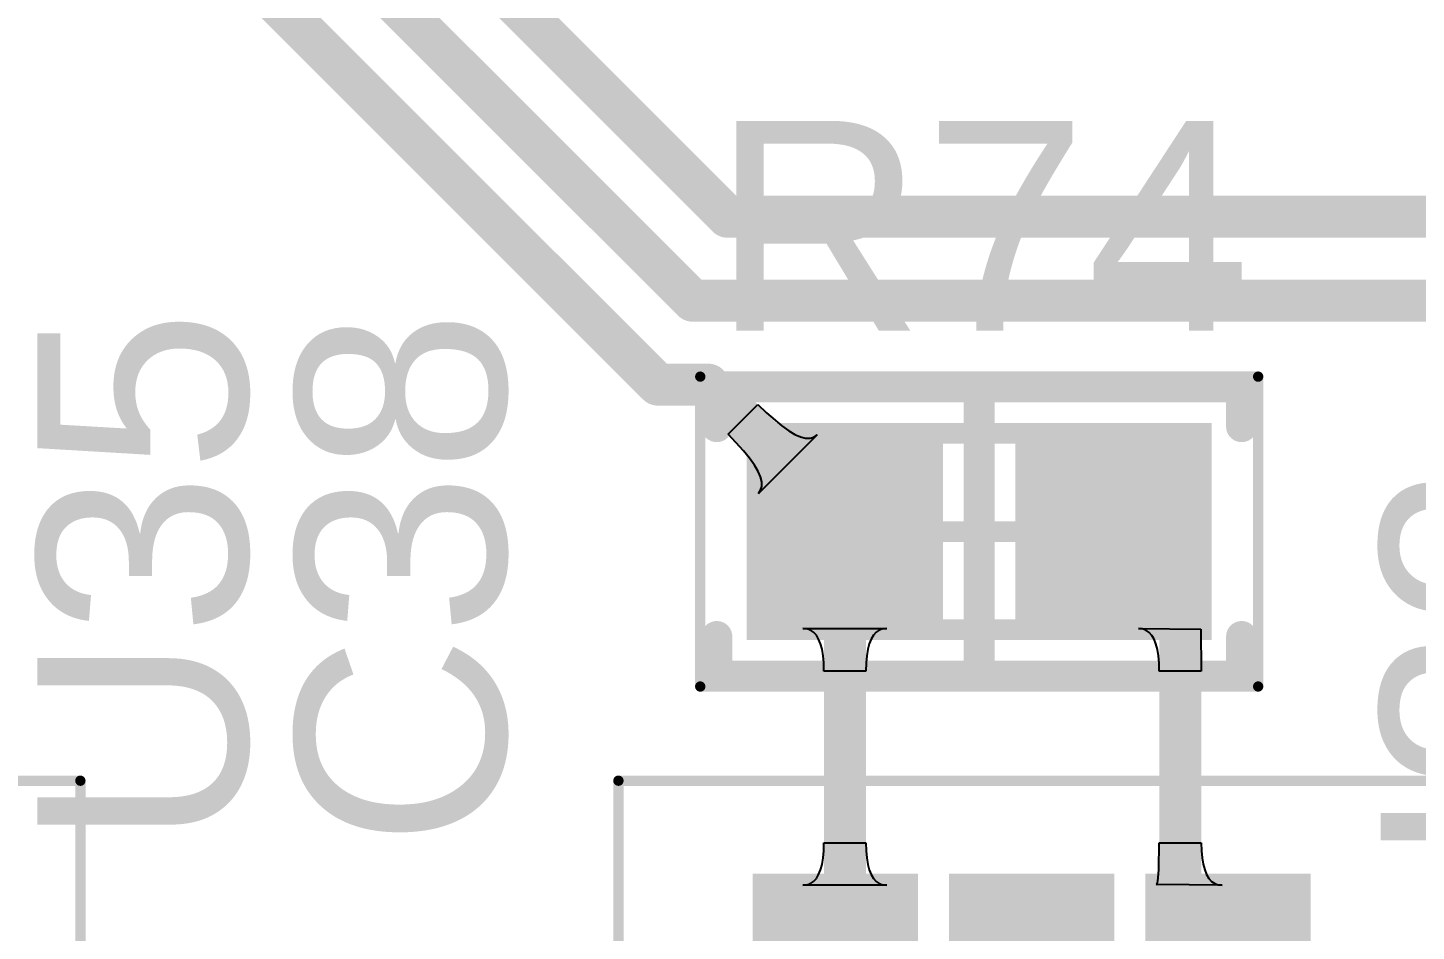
# Model space of a CAD drawing. Header units: inches. Extents: x -0.01 to 3.94, y -0.06 to 4.68.
# Drawn here: x 0.5487 to 0.8133, y 3.7438 to 3.916 of the extents above; entities that cross this region are included whole.
import ezdxf

# ---------------------------------------------------------------- set-up
doc = ezdxf.new("R2010")
doc.units = ezdxf.units.IN
doc.header["$MEASUREMENT"] = 0
for name, color, linetype in [('Multi-Layer', 9, 'Continuous'), ('Top 3D Body', 56, 'Continuous'), ('Top Courtyard', 56, 'Continuous'), ('Top Layer', 1, 'Continuous'), ('Top Overlay', 2, 'Continuous'), ('Top Paste', 8, 'Continuous'), ('Top Solder', 216, 'Continuous')]:
    doc.layers.add(name, color=color, linetype=linetype)
doc.styles.add('Arial', font='', dxfattribs={"height": 0.2})
doc.styles.get('Arial').set_extended_font_data('Arial')

# ---------------------------------------------------------------- blocks, each defined once
blk = doc.blocks.new('A3DDA0BC_073E_4B18_9613_F713A7EC1E27_429')
at = {"layer": 'Top Layer'}
for points in [[(-0.07283, 0.02362), (-0.07283, 0.05118), (-0.02165, 0.05118), (-0.02165, 0.02362)], [(0.02165, 0.02362), (0.02165, 0.05118), (0.07283, 0.05118), (0.07283, 0.02362)], [(-0.07283, -0.01378), (-0.07283, 0.01378), (-0.02165, 0.01378), (-0.02165, -0.01378)], [(-0.07283, -0.05118), (-0.07283, -0.02362), (-0.02165, -0.02362), (-0.02165, -0.05118)], [(0.02165, -0.05118), (0.02165, -0.02362), (0.07283, -0.02362), (0.07283, -0.05118)]]:
    blk.add_hatch(color=1, dxfattribs=at).paths.add_polyline_path(points)
at = {"layer": 'Top Paste'}
for points in [[(-0.07283, 0.02362), (-0.07283, 0.05118), (-0.02165, 0.05118), (-0.02165, 0.02362)], [(0.02165, 0.02362), (0.02165, 0.05118), (0.07283, 0.05118), (0.07283, 0.02362)], [(-0.07283, -0.01378), (-0.07283, 0.01378), (-0.02165, 0.01378), (-0.02165, -0.01378)], [(-0.07283, -0.05118), (-0.07283, -0.02362), (-0.02165, -0.02362), (-0.02165, -0.05118)], [(0.02165, -0.05118), (0.02165, -0.02362), (0.07283, -0.02362), (0.07283, -0.05118)]]:
    blk.add_hatch(color=8, dxfattribs=at).paths.add_polyline_path(points)
at = {"layer": 'Top Solder'}
for points in [[(-0.0748, 0.02165), (-0.0748, 0.05315), (-0.01969, 0.05315), (-0.01969, 0.02165)], [(0.01968, 0.02165), (0.01968, 0.05315), (0.0748, 0.05315), (0.0748, 0.02165)], [(-0.0748, -0.01575), (-0.0748, 0.01575), (-0.01969, 0.01575), (-0.01969, -0.01575)], [(-0.0748, -0.05315), (-0.0748, -0.02165), (-0.01969, -0.02165), (-0.01969, -0.05315)], [(0.01968, -0.05315), (0.01968, -0.02165), (0.0748, -0.02165), (0.0748, -0.05315)]]:
    blk.add_hatch(color=216, dxfattribs=at).paths.add_polyline_path(points)
at = {"layer": 'Top 3D Body'}
for points in [[(-0.03346, -0.05905, 0.00394, 0.00394, 0), (-0.03346, 0.05906, 0.00394, 0.00394, 0)], [(0.03346, 0.05906, 0.00394, 0.00394, 0), (-0.03346, 0.05906, 0.00394, 0.00394, 0)], [(0.03346, -0.05905, 0.00394, 0.00394, 0), (0.03346, 0.05906, 0.00394, 0.00394, 0)], [(0.03346, -0.05905, 0.00394, 0.00394, 0), (-0.03346, -0.05905, 0.00394, 0.00394, 0)]]:
    blk.add_lwpolyline(points, format="xyseb", dxfattribs=at)
for points in [[(-0.03445, 0.05906, 0.00197, 0.00197, 1), (-0.03248, 0.05906, 0.00197, 0.00197, 1)], [(-0.03445, 0.05906, 0.00197, 0.00197, 1), (-0.03248, 0.05906, 0.00197, 0.00197, 1)], [(0.03248, 0.05906, 0.00197, 0.00197, 1), (0.03445, 0.05906, 0.00197, 0.00197, 1)], [(0.03248, 0.05906, 0.00197, 0.00197, 1), (0.03445, 0.05906, 0.00197, 0.00197, 1)], [(-0.03445, -0.05905, 0.00197, 0.00197, 1), (-0.03248, -0.05905, 0.00197, 0.00197, 1)], [(-0.03445, -0.05905, 0.00197, 0.00197, 1), (-0.03248, -0.05905, 0.00197, 0.00197, 1)], [(0.03248, -0.05905, 0.00197, 0.00197, 1), (0.03445, -0.05905, 0.00197, 0.00197, 1)], [(0.03248, -0.05905, 0.00197, 0.00197, 1), (0.03445, -0.05905, 0.00197, 0.00197, 1)]]:
    blk.add_lwpolyline(points, format="xyseb", close=True, dxfattribs=at)
at = {"layer": 'Top Courtyard'}
for points in [[(-0.09252, -0.07874, 0.00197, 0.00197, 0), (-0.09252, 0.07874, 0.00197, 0.00197, 0)], [(0.09252, 0.07874, 0.00197, 0.00197, 0), (-0.09252, 0.07874, 0.00197, 0.00197, 0)], [(0.09252, -0.07874, 0.00197, 0.00197, 0), (0.09252, 0.07874, 0.00197, 0.00197, 0)], [(0, -0.01968, 0.00394, 0.00394, 0), (0, 0.01969, 0.00394, 0.00394, 0)], [(0.01969, 0, 0.00394, 0.00394, 0), (-0.01968, 0, 0.00394, 0.00394, 0)], [(0.09252, -0.07874, 0.00197, 0.00197, 0), (-0.09252, -0.07874, 0.00197, 0.00197, 0)]]:
    blk.add_lwpolyline(points, format="xyseb", dxfattribs=at)
for points in [[(-0.09301, 0.07874, 0.000984, 0.000984, 1), (-0.09203, 0.07874, 0.000984, 0.000984, 1)], [(-0.09301, 0.07874, 0.000984, 0.000984, 1), (-0.09203, 0.07874, 0.000984, 0.000984, 1)], [(0.09203, 0.07874, 0.000984, 0.000984, 1), (0.09301, 0.07874, 0.000984, 0.000984, 1)], [(0.09203, 0.07874, 0.000984, 0.000984, 1), (0.09301, 0.07874, 0.000984, 0.000984, 1)], [(-0.00098, 0.01969, 0.00197, 0.00197, 1), (0.00098, 0.01969, 0.00197, 0.00197, 1)], [(-0.02067, 0, 0.00197, 0.00197, 1), (-0.0187, 0, 0.00197, 0.00197, 1)], [(0.0187, 0, 0.00197, 0.00197, 1), (0.02067, 0, 0.00197, 0.00197, 1)], [(-0.00098, -0.01968, 0.00197, 0.00197, 1), (0.00098, -0.01968, 0.00197, 0.00197, 1)], [(-0.09301, -0.07874, 0.000984, 0.000984, 1), (-0.09203, -0.07874, 0.000984, 0.000984, 1)], [(-0.09301, -0.07874, 0.000984, 0.000984, 1), (-0.09203, -0.07874, 0.000984, 0.000984, 1)], [(0.09203, -0.07874, 0.000984, 0.000984, 1), (0.09301, -0.07874, 0.000984, 0.000984, 1)], [(0.09203, -0.07874, 0.000984, 0.000984, 1), (0.09301, -0.07874, 0.000984, 0.000984, 1)]]:
    blk.add_lwpolyline(points, format="xyseb", close=True, dxfattribs=at)
at = {"layer": 'Top Overlay'}
for points in [[(-0.04232, 0.07283, 0.00984, 0.00984, 1), (-0.05217, 0.07283, 0.00984, 0.00984, 1)], [(-0.05463, 0.07283, 0.00492, 0.00492, 1), (-0.0497, 0.07283, 0.00492, 0.00492, 1)], [(-0.04478, 0.07283, 0.00492, 0.00492, 1), (-0.03986, 0.07283, 0.00492, 0.00492, 1)], [(-0.00787, 0.05906, 0.00394, 0.00394, 1), (-0.00394, 0.05906, 0.00394, 0.00394, 1)], [(-0.00787, 0.05906, 0.00394, 0.00394, 1), (-0.00394, 0.05906, 0.00394, 0.00394, 1)], [(0.00394, 0.05906, 0.00394, 0.00394, 1), (0.00787, 0.05906, 0.00394, 0.00394, 1)], [(0.00394, 0.05906, 0.00394, 0.00394, 1), (0.00787, 0.05906, 0.00394, 0.00394, 1)], [(-0.00787, -0.05905, 0.00394, 0.00394, 1), (-0.00394, -0.05905, 0.00394, 0.00394, 1)], [(-0.00787, -0.05905, 0.00394, 0.00394, 1), (-0.00394, -0.05905, 0.00394, 0.00394, 1)], [(0.00394, -0.05905, 0.00394, 0.00394, 1), (0.00787, -0.05905, 0.00394, 0.00394, 1)], [(0.00394, -0.05905, 0.00394, 0.00394, 1), (0.00787, -0.05905, 0.00394, 0.00394, 1)]]:
    blk.add_lwpolyline(points, format="xyseb", close=True, dxfattribs=at)
for points in [[(0.00591, 0.05906, 0.00787, 0.00787, 0), (-0.00591, 0.05906, 0.00787, 0.00787, 0)], [(-0.00591, -0.05905, 0.00787, 0.00787, 0), (-0.00591, 0.05906, 0.00787, 0.00787, 0)], [(0.00591, -0.05905, 0.00787, 0.00787, 0), (0.00591, 0.05906, 0.00787, 0.00787, 0)], [(0.00591, -0.05905, 0.00787, 0.00787, 0), (-0.00591, -0.05905, 0.00787, 0.00787, 0)]]:
    blk.add_lwpolyline(points, format="xyseb", dxfattribs=at)
blk = doc.blocks.new('A3DDA0BC_073E_4B18_9613_F713A7EC1E27_432')
at = {"layer": 'Top Layer'}
for points in [[(-0.07283, 0.02362), (-0.07283, 0.05118), (-0.02165, 0.05118), (-0.02165, 0.02362)], [(0.02165, 0.02362), (0.02165, 0.05118), (0.07283, 0.05118), (0.07283, 0.02362)], [(-0.07283, -0.01378), (-0.07283, 0.01378), (-0.02165, 0.01378), (-0.02165, -0.01378)], [(-0.07283, -0.05118), (-0.07283, -0.02362), (-0.02165, -0.02362), (-0.02165, -0.05118)], [(0.02165, -0.05118), (0.02165, -0.02362), (0.07283, -0.02362), (0.07283, -0.05118)]]:
    blk.add_hatch(color=1, dxfattribs=at).paths.add_polyline_path(points)
at = {"layer": 'Top Paste'}
for points in [[(-0.07283, 0.02362), (-0.07283, 0.05118), (-0.02165, 0.05118), (-0.02165, 0.02362)], [(0.02165, 0.02362), (0.02165, 0.05118), (0.07283, 0.05118), (0.07283, 0.02362)], [(-0.07283, -0.01378), (-0.07283, 0.01378), (-0.02165, 0.01378), (-0.02165, -0.01378)], [(-0.07283, -0.05118), (-0.07283, -0.02362), (-0.02165, -0.02362), (-0.02165, -0.05118)], [(0.02165, -0.05118), (0.02165, -0.02362), (0.07283, -0.02362), (0.07283, -0.05118)]]:
    blk.add_hatch(color=8, dxfattribs=at).paths.add_polyline_path(points)
at = {"layer": 'Top Solder'}
for points in [[(-0.0748, 0.02165), (-0.0748, 0.05315), (-0.01969, 0.05315), (-0.01969, 0.02165)], [(0.01968, 0.02165), (0.01968, 0.05315), (0.0748, 0.05315), (0.0748, 0.02165)], [(-0.0748, -0.01575), (-0.0748, 0.01575), (-0.01969, 0.01575), (-0.01969, -0.01575)], [(-0.0748, -0.05315), (-0.0748, -0.02165), (-0.01969, -0.02165), (-0.01969, -0.05315)], [(0.01968, -0.05315), (0.01968, -0.02165), (0.0748, -0.02165), (0.0748, -0.05315)]]:
    blk.add_hatch(color=216, dxfattribs=at).paths.add_polyline_path(points)
at = {"layer": 'Top 3D Body'}
for points in [[(-0.03346, -0.05905, 0.00394, 0.00394, 0), (-0.03346, 0.05906, 0.00394, 0.00394, 0)], [(0.03346, 0.05906, 0.00394, 0.00394, 0), (-0.03346, 0.05906, 0.00394, 0.00394, 0)], [(0.03346, -0.05905, 0.00394, 0.00394, 0), (0.03346, 0.05906, 0.00394, 0.00394, 0)], [(0.03346, -0.05905, 0.00394, 0.00394, 0), (-0.03346, -0.05905, 0.00394, 0.00394, 0)]]:
    blk.add_lwpolyline(points, format="xyseb", dxfattribs=at)
for points in [[(-0.03445, 0.05906, 0.00197, 0.00197, 1), (-0.03248, 0.05906, 0.00197, 0.00197, 1)], [(-0.03445, 0.05906, 0.00197, 0.00197, 1), (-0.03248, 0.05906, 0.00197, 0.00197, 1)], [(0.03248, 0.05906, 0.00197, 0.00197, 1), (0.03445, 0.05906, 0.00197, 0.00197, 1)], [(0.03248, 0.05906, 0.00197, 0.00197, 1), (0.03445, 0.05906, 0.00197, 0.00197, 1)], [(-0.03445, -0.05905, 0.00197, 0.00197, 1), (-0.03248, -0.05905, 0.00197, 0.00197, 1)], [(-0.03445, -0.05905, 0.00197, 0.00197, 1), (-0.03248, -0.05905, 0.00197, 0.00197, 1)], [(0.03248, -0.05905, 0.00197, 0.00197, 1), (0.03445, -0.05905, 0.00197, 0.00197, 1)], [(0.03248, -0.05905, 0.00197, 0.00197, 1), (0.03445, -0.05905, 0.00197, 0.00197, 1)]]:
    blk.add_lwpolyline(points, format="xyseb", close=True, dxfattribs=at)
at = {"layer": 'Top Courtyard'}
for points in [[(-0.09252, -0.07874, 0.00197, 0.00197, 0), (-0.09252, 0.07874, 0.00197, 0.00197, 0)], [(0.09252, 0.07874, 0.00197, 0.00197, 0), (-0.09252, 0.07874, 0.00197, 0.00197, 0)], [(0.09252, -0.07874, 0.00197, 0.00197, 0), (0.09252, 0.07874, 0.00197, 0.00197, 0)], [(0, -0.01968, 0.00394, 0.00394, 0), (0, 0.01969, 0.00394, 0.00394, 0)], [(0.01969, 0, 0.00394, 0.00394, 0), (-0.01968, 0, 0.00394, 0.00394, 0)], [(0.09252, -0.07874, 0.00197, 0.00197, 0), (-0.09252, -0.07874, 0.00197, 0.00197, 0)]]:
    blk.add_lwpolyline(points, format="xyseb", dxfattribs=at)
for points in [[(-0.09301, 0.07874, 0.000984, 0.000984, 1), (-0.09203, 0.07874, 0.000984, 0.000984, 1)], [(-0.09301, 0.07874, 0.000984, 0.000984, 1), (-0.09203, 0.07874, 0.000984, 0.000984, 1)], [(0.09203, 0.07874, 0.000984, 0.000984, 1), (0.09301, 0.07874, 0.000984, 0.000984, 1)], [(0.09203, 0.07874, 0.000984, 0.000984, 1), (0.09301, 0.07874, 0.000984, 0.000984, 1)], [(-0.00098, 0.01969, 0.00197, 0.00197, 1), (0.00098, 0.01969, 0.00197, 0.00197, 1)], [(-0.02067, 0, 0.00197, 0.00197, 1), (-0.0187, 0, 0.00197, 0.00197, 1)], [(0.0187, 0, 0.00197, 0.00197, 1), (0.02067, 0, 0.00197, 0.00197, 1)], [(-0.00098, -0.01968, 0.00197, 0.00197, 1), (0.00098, -0.01968, 0.00197, 0.00197, 1)], [(-0.09301, -0.07874, 0.000984, 0.000984, 1), (-0.09203, -0.07874, 0.000984, 0.000984, 1)], [(-0.09301, -0.07874, 0.000984, 0.000984, 1), (-0.09203, -0.07874, 0.000984, 0.000984, 1)], [(0.09203, -0.07874, 0.000984, 0.000984, 1), (0.09301, -0.07874, 0.000984, 0.000984, 1)], [(0.09203, -0.07874, 0.000984, 0.000984, 1), (0.09301, -0.07874, 0.000984, 0.000984, 1)]]:
    blk.add_lwpolyline(points, format="xyseb", close=True, dxfattribs=at)
at = {"layer": 'Top Overlay'}
for points in [[(-0.04232, 0.07283, 0.00984, 0.00984, 1), (-0.05217, 0.07283, 0.00984, 0.00984, 1)], [(-0.05463, 0.07283, 0.00492, 0.00492, 1), (-0.0497, 0.07283, 0.00492, 0.00492, 1)], [(-0.04478, 0.07283, 0.00492, 0.00492, 1), (-0.03986, 0.07283, 0.00492, 0.00492, 1)], [(-0.00787, 0.05906, 0.00394, 0.00394, 1), (-0.00394, 0.05906, 0.00394, 0.00394, 1)], [(-0.00787, 0.05906, 0.00394, 0.00394, 1), (-0.00394, 0.05906, 0.00394, 0.00394, 1)], [(0.00394, 0.05906, 0.00394, 0.00394, 1), (0.00787, 0.05906, 0.00394, 0.00394, 1)], [(0.00394, 0.05906, 0.00394, 0.00394, 1), (0.00787, 0.05906, 0.00394, 0.00394, 1)], [(-0.00787, -0.05905, 0.00394, 0.00394, 1), (-0.00394, -0.05905, 0.00394, 0.00394, 1)], [(-0.00787, -0.05905, 0.00394, 0.00394, 1), (-0.00394, -0.05905, 0.00394, 0.00394, 1)], [(0.00394, -0.05905, 0.00394, 0.00394, 1), (0.00787, -0.05905, 0.00394, 0.00394, 1)], [(0.00394, -0.05905, 0.00394, 0.00394, 1), (0.00787, -0.05905, 0.00394, 0.00394, 1)]]:
    blk.add_lwpolyline(points, format="xyseb", close=True, dxfattribs=at)
for points in [[(0.00591, 0.05906, 0.00787, 0.00787, 0), (-0.00591, 0.05906, 0.00787, 0.00787, 0)], [(-0.00591, -0.05905, 0.00787, 0.00787, 0), (-0.00591, 0.05906, 0.00787, 0.00787, 0)], [(0.00591, -0.05905, 0.00787, 0.00787, 0), (0.00591, 0.05906, 0.00787, 0.00787, 0)], [(0.00591, -0.05905, 0.00787, 0.00787, 0), (-0.00591, -0.05905, 0.00787, 0.00787, 0)]]:
    blk.add_lwpolyline(points, format="xyseb", dxfattribs=at)
blk = doc.blocks.new('RES_0603_1608_480')
at = {"layer": 'Top Layer'}
for points in [[(-0.04232, -0.0187), (-0.04232, 0.0187), (-0.00886, 0.0187), (-0.00886, -0.0187)], [(0.00886, -0.0187), (0.00886, 0.0187), (0.04232, 0.0187), (0.04232, -0.0187)]]:
    blk.add_hatch(color=1, dxfattribs=at).paths.add_polyline_path(points)
at = {"layer": 'Top Paste'}
for points in [[(-0.04232, -0.0187), (-0.04232, 0.0187), (-0.00886, 0.0187), (-0.00886, -0.0187)], [(0.00886, -0.0187), (0.00886, 0.0187), (0.04232, 0.0187), (0.04232, -0.0187)]]:
    blk.add_hatch(color=8, dxfattribs=at).paths.add_polyline_path(points)
at = {"layer": 'Top Solder'}
for points in [[(-0.04429, -0.02067), (-0.04429, 0.02067), (-0.00689, 0.02067), (-0.00689, -0.02067)], [(0.00689, -0.02067), (0.00689, 0.02067), (0.04429, 0.02067), (0.04429, -0.02067)]]:
    blk.add_hatch(color=216, dxfattribs=at).paths.add_polyline_path(points)
at = {"layer": 'Top 3D Body'}
for points in [[(-0.03445, 0.0187, 0.00394, 0.00394, 0), (0.03445, 0.0187, 0.00394, 0.00394, 0)], [(-0.03445, -0.0187, 0.00394, 0.00394, 0), (-0.03445, 0.0187, 0.00394, 0.00394, 0)], [(0.03445, -0.0187, 0.00394, 0.00394, 0), (0.03445, 0.0187, 0.00394, 0.00394, 0)], [(-0.03445, -0.0187, 0.00394, 0.00394, 0), (0.03445, -0.0187, 0.00394, 0.00394, 0)]]:
    blk.add_lwpolyline(points, format="xyseb", dxfattribs=at)
for points in [[(-0.03543, 0.0187, 0.00197, 0.00197, 1), (-0.03346, 0.0187, 0.00197, 0.00197, 1)], [(-0.03543, 0.0187, 0.00197, 0.00197, 1), (-0.03346, 0.0187, 0.00197, 0.00197, 1)], [(0.03346, 0.0187, 0.00197, 0.00197, 1), (0.03543, 0.0187, 0.00197, 0.00197, 1)], [(0.03346, 0.0187, 0.00197, 0.00197, 1), (0.03543, 0.0187, 0.00197, 0.00197, 1)], [(-0.03543, -0.0187, 0.00197, 0.00197, 1), (-0.03346, -0.0187, 0.00197, 0.00197, 1)], [(-0.03543, -0.0187, 0.00197, 0.00197, 1), (-0.03346, -0.0187, 0.00197, 0.00197, 1)], [(0.03346, -0.0187, 0.00197, 0.00197, 1), (0.03543, -0.0187, 0.00197, 0.00197, 1)], [(0.03346, -0.0187, 0.00197, 0.00197, 1), (0.03543, -0.0187, 0.00197, 0.00197, 1)]]:
    blk.add_lwpolyline(points, format="xyseb", close=True, dxfattribs=at)
at = {"layer": 'Top Courtyard'}
for points in [[(-0.05315, 0.02953, 0.00197, 0.00197, 0), (0.05315, 0.02953, 0.00197, 0.00197, 0)], [(-0.05315, -0.02953, 0.00197, 0.00197, 0), (-0.05315, 0.02953, 0.00197, 0.00197, 0)], [(0.05315, -0.02953, 0.00197, 0.00197, 0), (0.05315, 0.02953, 0.00197, 0.00197, 0)], [(0, -0.0187, 0.00394, 0.00394, 0), (0, 0.0187, 0.00394, 0.00394, 0)], [(-0.0187, 0, 0.00394, 0.00394, 0), (0.0187, 0, 0.00394, 0.00394, 0)], [(-0.05315, -0.02953, 0.00197, 0.00197, 0), (0.05315, -0.02953, 0.00197, 0.00197, 0)]]:
    blk.add_lwpolyline(points, format="xyseb", dxfattribs=at)
for points in [[(-0.05364, 0.02953, 0.000984, 0.000984, 1), (-0.05266, 0.02953, 0.000984, 0.000984, 1)], [(-0.05364, 0.02953, 0.000984, 0.000984, 1), (-0.05266, 0.02953, 0.000984, 0.000984, 1)], [(0.05266, 0.02953, 0.000984, 0.000984, 1), (0.05364, 0.02953, 0.000984, 0.000984, 1)], [(0.05266, 0.02953, 0.000984, 0.000984, 1), (0.05364, 0.02953, 0.000984, 0.000984, 1)], [(-0.00098, 0.0187, 0.00197, 0.00197, 1), (0.00098, 0.0187, 0.00197, 0.00197, 1)], [(-0.01968, 0, 0.00197, 0.00197, 1), (-0.01772, 0, 0.00197, 0.00197, 1)], [(0.01772, 0, 0.00197, 0.00197, 1), (0.01968, 0, 0.00197, 0.00197, 1)], [(-0.00098, -0.0187, 0.00197, 0.00197, 1), (0.00098, -0.0187, 0.00197, 0.00197, 1)], [(-0.05364, -0.02953, 0.000984, 0.000984, 1), (-0.05266, -0.02953, 0.000984, 0.000984, 1)], [(-0.05364, -0.02953, 0.000984, 0.000984, 1), (-0.05266, -0.02953, 0.000984, 0.000984, 1)], [(0.05266, -0.02953, 0.000984, 0.000984, 1), (0.05364, -0.02953, 0.000984, 0.000984, 1)], [(0.05266, -0.02953, 0.000984, 0.000984, 1), (0.05364, -0.02953, 0.000984, 0.000984, 1)]]:
    blk.add_lwpolyline(points, format="xyseb", close=True, dxfattribs=at)
at = {"layer": 'Top Overlay'}
for points in [[(-0.05, 0.02756, 0.00591, 0.00591, 0), (0.05, 0.02756, 0.00591, 0.00591, 0)], [(-0.05, 0.02, 0.00591, 0.00591, 0), (-0.05, 0.02756, 0.00591, 0.00591, 0)], [(0, -0.02756, 0.00591, 0.00591, 0), (0, 0.02756, 0.00591, 0.00591, 0)], [(0.05, 0.02, 0.00591, 0.00591, 0), (0.05, 0.02756, 0.00591, 0.00591, 0)], [(-0.05, -0.02756, 0.00591, 0.00591, 0), (-0.05, -0.02, 0.00591, 0.00591, 0)], [(0.05, -0.02756, 0.00591, 0.00591, 0), (0.05, -0.02, 0.00591, 0.00591, 0)], [(-0.05, -0.02756, 0.00591, 0.00591, 0), (0.05, -0.02756, 0.00591, 0.00591, 0)]]:
    blk.add_lwpolyline(points, format="xyseb", dxfattribs=at)
for points in [[(-0.05148, 0.02756, 0.00295, 0.00295, 1), (-0.04852, 0.02756, 0.00295, 0.00295, 1)], [(-0.05148, 0.02756, 0.00295, 0.00295, 1), (-0.04852, 0.02756, 0.00295, 0.00295, 1)], [(-0.00148, 0.02756, 0.00295, 0.00295, 1), (0.00148, 0.02756, 0.00295, 0.00295, 1)], [(0.04852, 0.02756, 0.00295, 0.00295, 1), (0.05148, 0.02756, 0.00295, 0.00295, 1)], [(0.04852, 0.02756, 0.00295, 0.00295, 1), (0.05148, 0.02756, 0.00295, 0.00295, 1)], [(-0.05148, 0.02, 0.00295, 0.00295, 1), (-0.04852, 0.02, 0.00295, 0.00295, 1)], [(0.04852, 0.02, 0.00295, 0.00295, 1), (0.05148, 0.02, 0.00295, 0.00295, 1)], [(-0.05148, -0.02, 0.00295, 0.00295, 1), (-0.04852, -0.02, 0.00295, 0.00295, 1)], [(0.04852, -0.02, 0.00295, 0.00295, 1), (0.05148, -0.02, 0.00295, 0.00295, 1)], [(-0.05148, -0.02756, 0.00295, 0.00295, 1), (-0.04852, -0.02756, 0.00295, 0.00295, 1)], [(-0.05148, -0.02756, 0.00295, 0.00295, 1), (-0.04852, -0.02756, 0.00295, 0.00295, 1)], [(-0.00148, -0.02756, 0.00295, 0.00295, 1), (0.00148, -0.02756, 0.00295, 0.00295, 1)], [(0.04852, -0.02756, 0.00295, 0.00295, 1), (0.05148, -0.02756, 0.00295, 0.00295, 1)], [(0.04852, -0.02756, 0.00295, 0.00295, 1), (0.05148, -0.02756, 0.00295, 0.00295, 1)]]:
    blk.add_lwpolyline(points, format="xyseb", close=True, dxfattribs=at)

msp = doc.modelspace()

# ---------------------------------------------------------------- linework, layer by layer
at = {"layer": 'Multi-Layer'}
for points in [[(0.5743, 3.98775, 0.008, 0.008, 0), (0.68205, 3.88, 0.008, 0.008, 0)], [(0.68205, 3.88, 0.008, 0.008, 0), (1.01, 3.88, 0.008, 0.008, 0)]]:
    msp.add_lwpolyline(points, format="xyseb", dxfattribs=at)
msp.add_lwpolyline([(0.68005, 3.88, 0.004, 0.004, 1), (0.68405, 3.88, 0.004, 0.004, 1)], format="xyseb", close=True, dxfattribs=at)
msp.add_lwpolyline([(0.68005, 3.88, 0.004, 0.004, 1), (0.68405, 3.88, 0.004, 0.004, 1)], format="xyseb", close=True, dxfattribs=at)
at = {"layer": 'Top Layer'}
for p, q in [((0.68214, 3.83858), (0.6878, 3.84424)), ((0.6878, 3.84424), (0.68945, 3.84264)), ((0.68945, 3.84264), (0.6924, 3.84013)), ((0.6924, 3.84013), (0.69371, 3.83921)), ((0.69371, 3.83921), (0.6949, 3.83852)), ((0.68511, 3.83539), (0.68214, 3.83858)), ((0.69911, 3.83846), (0.68792, 3.82727)), ((0.6949, 3.83852), (0.69597, 3.83806)), ((0.69597, 3.83806), (0.69693, 3.83782)), ((0.69693, 3.83782), (0.69777, 3.83781)), ((0.69777, 3.83781), (0.6985, 3.83802)), ((0.6985, 3.83802), (0.69911, 3.83846)), ((0.68625, 3.83397), (0.68511, 3.83539)), ((0.68717, 3.83267), (0.68625, 3.83397)), ((0.68786, 3.83148), (0.68717, 3.83267)), ((0.68832, 3.83041), (0.68786, 3.83148)), ((0.68856, 3.82945), (0.68832, 3.83041)), ((0.68836, 3.82788), (0.68857, 3.82861)), ((0.68857, 3.82861), (0.68856, 3.82945)), ((0.68792, 3.82727), (0.68836, 3.82788)), ((0.69717, 3.80146), (0.69641, 3.80154)), ((0.69641, 3.80154), (0.71241, 3.80154)), ((0.69785, 3.80121), (0.69717, 3.80146)), ((0.69845, 3.80081), (0.69785, 3.80121)), ((0.69897, 3.80024), (0.69845, 3.80081)), ((0.69941, 3.79951), (0.69897, 3.80024)), ((0.69977, 3.79862), (0.69941, 3.79951)), ((0.70941, 3.79951), (0.70905, 3.79862)), ((0.70985, 3.80024), (0.70941, 3.79951)), ((0.71037, 3.80081), (0.70985, 3.80024)), ((0.71097, 3.80121), (0.71037, 3.80081)), ((0.71165, 3.80146), (0.71097, 3.80121)), ((0.71241, 3.80154), (0.71165, 3.80146)), ((0.76108, 3.80145), (0.76032, 3.80154)), ((0.76032, 3.80154), (0.7722, 3.80142)), ((0.76176, 3.8012), (0.76108, 3.80145)), ((0.76236, 3.80079), (0.76176, 3.8012)), ((0.76288, 3.80022), (0.76236, 3.80079)), ((0.76332, 3.79949), (0.76288, 3.80022)), ((0.76368, 3.7986), (0.76332, 3.79949)), ((0.7722, 3.80142), (0.77232, 3.79342)), ((0.70005, 3.79756), (0.69977, 3.79862)), ((0.70025, 3.79634), (0.70005, 3.79756)), ((0.70037, 3.79496), (0.70025, 3.79634)), ((0.70857, 3.79634), (0.70845, 3.79496)), ((0.70877, 3.79756), (0.70857, 3.79634)), ((0.70905, 3.79862), (0.70877, 3.79756)), ((0.76396, 3.79754), (0.76368, 3.7986)), ((0.76416, 3.79633), (0.76396, 3.79754)), ((0.76428, 3.79495), (0.76416, 3.79633)), ((0.70041, 3.79342), (0.70037, 3.79496)), ((0.70845, 3.79496), (0.70841, 3.79342)), ((0.76432, 3.79342), (0.76428, 3.79495)), ((0.70841, 3.79342), (0.70041, 3.79342)), ((0.77232, 3.79342), (0.76432, 3.79342)), ((0.70037, 3.75917), (0.70041, 3.76071)), ((0.70041, 3.76071), (0.70841, 3.76071)), ((0.70841, 3.76071), (0.70845, 3.75917)), ((0.76423, 3.75559), (0.76432, 3.76071)), ((0.76432, 3.76071), (0.77232, 3.76071)), ((0.77232, 3.76071), (0.77236, 3.75918)), ((0.70005, 3.75657), (0.70025, 3.75779)), ((0.70025, 3.75779), (0.70037, 3.75917)), ((0.70845, 3.75917), (0.70857, 3.75779)), ((0.70857, 3.75779), (0.70877, 3.75657)), ((0.77236, 3.75918), (0.77248, 3.7578)), ((0.77248, 3.7578), (0.77268, 3.75659)), ((0.69897, 3.75389), (0.69941, 3.75462)), ((0.69941, 3.75462), (0.69977, 3.75552)), ((0.69977, 3.75552), (0.70005, 3.75657)), ((0.70877, 3.75657), (0.70905, 3.75552)), ((0.70905, 3.75552), (0.70941, 3.75462)), ((0.70941, 3.75462), (0.70985, 3.75389)), ((0.76404, 3.75343), (0.76411, 3.75399)), ((0.76411, 3.75399), (0.76423, 3.75559)), ((0.77268, 3.75659), (0.77296, 3.75554)), ((0.77296, 3.75554), (0.77332, 3.75464)), ((0.77332, 3.75464), (0.77376, 3.75391)), ((0.69641, 3.75259), (0.69717, 3.75268)), ((0.71241, 3.75259), (0.69641, 3.75259)), ((0.69717, 3.75268), (0.69785, 3.75292)), ((0.69785, 3.75292), (0.69845, 3.75333)), ((0.69845, 3.75333), (0.69897, 3.75389)), ((0.70985, 3.75389), (0.71037, 3.75333)), ((0.71037, 3.75333), (0.71097, 3.75292)), ((0.71097, 3.75292), (0.71165, 3.75268)), ((0.71165, 3.75268), (0.71241, 3.75259)), ((0.76374, 3.75271), (0.76385, 3.75279)), ((0.77632, 3.75259), (0.76374, 3.75271)), ((0.76385, 3.75279), (0.76395, 3.75303)), ((0.76395, 3.75303), (0.76404, 3.75343)), ((0.77376, 3.75391), (0.77428, 3.75334)), ((0.77428, 3.75334), (0.77488, 3.75293)), ((0.77488, 3.75293), (0.77556, 3.75268)), ((0.77556, 3.75268), (0.77632, 3.75259))]:
    msp.add_line(p, q, dxfattribs=at)
for points in [[(0.51366, 4.00314, 0.008, 0.008, 0), (0.6688, 3.848, 0.008, 0.008, 0)], [(0.5583, 3.98112, 0.008, 0.008, 0), (0.67542, 3.864, 0.008, 0.008, 0)], [(0.67542, 3.864, 0.008, 0.008, 0), (0.92238, 3.864, 0.008, 0.008, 0)], [(0.6688, 3.848, 0.008, 0.008, 0), (0.67838, 3.848, 0.008, 0.008, 0)], [(0.67838, 3.848, 0.008, 0.008, 0), (0.70441, 3.82197, 0.008, 0.008, 0)], [(0.70441, 3.72906, 0.008, 0.008, 0), (0.70441, 3.82197, 0.008, 0.008, 0)], [(0.75559, 3.82, 0.008, 0.008, 0), (0.76832, 3.80727, 0.008, 0.008, 0)], [(0.76832, 3.73632, 0.008, 0.008, 0), (0.76832, 3.80727, 0.008, 0.008, 0)]]:
    msp.add_lwpolyline(points, format="xyseb", dxfattribs=at)
for points in [[(0.67342, 3.864, 0.004, 0.004, 1), (0.67742, 3.864, 0.004, 0.004, 1)], [(0.67342, 3.864, 0.004, 0.004, 1), (0.67742, 3.864, 0.004, 0.004, 1)], [(0.6668, 3.848, 0.004, 0.004, 1), (0.6708, 3.848, 0.004, 0.004, 1)], [(0.6668, 3.848, 0.004, 0.004, 1), (0.6708, 3.848, 0.004, 0.004, 1)], [(0.67638, 3.848, 0.004, 0.004, 1), (0.68038, 3.848, 0.004, 0.004, 1)], [(0.67638, 3.848, 0.004, 0.004, 1), (0.68038, 3.848, 0.004, 0.004, 1)], [(0.70241, 3.82197, 0.004, 0.004, 1), (0.70641, 3.82197, 0.004, 0.004, 1)], [(0.70241, 3.82197, 0.004, 0.004, 1), (0.70641, 3.82197, 0.004, 0.004, 1)], [(0.75359, 3.82, 0.004, 0.004, 1), (0.75759, 3.82, 0.004, 0.004, 1)], [(0.76632, 3.80727, 0.004, 0.004, 1), (0.77032, 3.80727, 0.004, 0.004, 1)], [(0.76632, 3.80727, 0.004, 0.004, 1), (0.77032, 3.80727, 0.004, 0.004, 1)]]:
    msp.add_lwpolyline(points, format="xyseb", close=True, dxfattribs=at)

# ---------------------------------------------------------------- block references
for name, p, rotation in [('RES_0603_1608_480', (0.73, 3.82), 360), ('A3DDA0BC_073E_4B18_9613_F713A7EC1E27_429', (0.48, 3.68), 270), ('A3DDA0BC_073E_4B18_9613_F713A7EC1E27_432', (0.74, 3.68), 270)]:
    msp.add_blockref(name, p, dxfattribs=dict(rotation=rotation))

# ---------------------------------------------------------------- texts
at = {"layer": 'Top Overlay', "style": 'Arial'}
msp.add_text('R74', height=0.04, dxfattribs=at).set_placement((0.67913, 3.85827))
for s, p in [('U35', (0.59055, 3.75984)), ('C38', (0.63976, 3.75984)), ('U32', (0.84646, 3.73032))]:
    msp.add_text(s, height=0.04, rotation=90, dxfattribs=at).set_placement(p)

doc.saveas('drawing.dxf')
